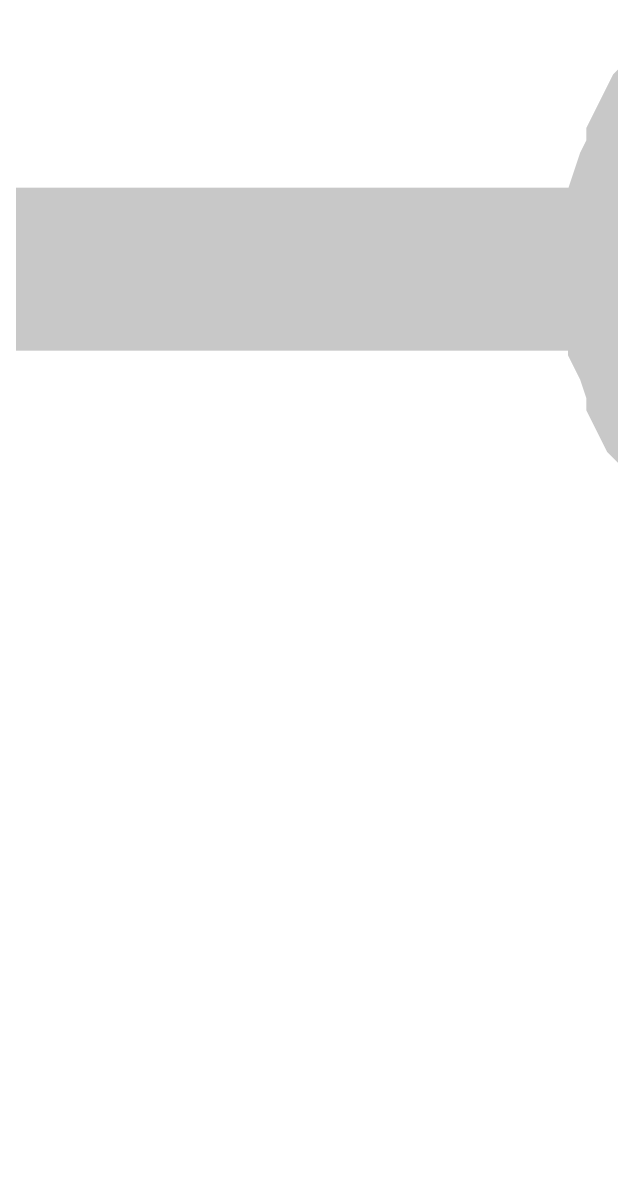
# Model space of a CAD drawing. Header units: inches. Extents: x 0 to 11.5, y 0 to 7.6.
# Drawn here: x 5.1357 to 5.1783, y 6.4355 to 6.5175 of the extents above; entities that cross this region are included whole.
import ezdxf

# ---------------------------------------------------------------- set-up
doc = ezdxf.new("R2010")
doc.units = ezdxf.units.IN
doc.header["$MEASUREMENT"] = 0
doc.layers.add('Sheet', color=255, linetype='Continuous')

msp = doc.modelspace()

# ---------------------------------------------------------------- linework, layer by layer
at = {"layer": 'Sheet'}
for points in [[(5.180658, 6.499628, 0.0118, 0.0118, 0), (5.180658, 6.500512, 0.0118, 0.0118, 0), (5.180658, 6.501839, 0.0118, 0.0118, 0), (5.1811, 6.502723, 0.0118, 0.0118, 0), (5.1811, 6.503608, 0.0118, 0.0118, 0), (5.1811, 6.504493, 0.0118, 0.0118, 0), (5.181542, 6.505819, 0.0118, 0.0118, 0), (5.181984, 6.506704, 0.0118, 0.0118, 0), (5.182426, 6.507588, 0.0118, 0.0118, 0), (5.182426, 6.508473, 0.0118, 0.0118, 0), (5.182868, 6.509358, 0.0118, 0.0118, 0), (5.18331, 6.510242, 0.0118, 0.0118, 0), (5.184194, 6.511127, 0.0118, 0.0118, 0), (5.184636, 6.511569, 0.0118, 0.0118, 0)], [(5.180658, 6.499628, 0.0118, 0.0118, 0), (5.180658, 6.500512, 0.0118, 0.0118, 0), (5.180658, 6.501839, 0.0118, 0.0118, 0), (5.1811, 6.502723, 0.0118, 0.0118, 0), (5.1811, 6.503608, 0.0118, 0.0118, 0), (5.1811, 6.504493, 0.0118, 0.0118, 0), (5.181542, 6.505819, 0.0118, 0.0118, 0), (5.181984, 6.506704, 0.0118, 0.0118, 0), (5.182426, 6.507588, 0.0118, 0.0118, 0), (5.182426, 6.508473, 0.0118, 0.0118, 0), (5.182868, 6.509358, 0.0118, 0.0118, 0), (5.18331, 6.510242, 0.0118, 0.0118, 0), (5.184194, 6.511127, 0.0118, 0.0118, 0), (5.184636, 6.511569, 0.0118, 0.0118, 0)], [(5.180658, 6.499628, 0.0118, 0.0118, 0), (5.180658, 6.500512, 0.0118, 0.0118, 0), (5.180658, 6.501839, 0.0118, 0.0118, 0), (5.1811, 6.502723, 0.0118, 0.0118, 0), (5.1811, 6.503608, 0.0118, 0.0118, 0), (5.1811, 6.504493, 0.0118, 0.0118, 0), (5.181542, 6.505819, 0.0118, 0.0118, 0), (5.181984, 6.506704, 0.0118, 0.0118, 0), (5.182426, 6.507588, 0.0118, 0.0118, 0), (5.182426, 6.508473, 0.0118, 0.0118, 0), (5.182868, 6.509358, 0.0118, 0.0118, 0), (5.18331, 6.510242, 0.0118, 0.0118, 0), (5.184194, 6.511127, 0.0118, 0.0118, 0), (5.184636, 6.511569, 0.0118, 0.0118, 0)], [(5.180658, 6.499628, 0.0118, 0.0118, 0), (5.180658, 6.500512, 0.0118, 0.0118, 0), (5.180658, 6.501839, 0.0118, 0.0118, 0), (5.1811, 6.502723, 0.0118, 0.0118, 0), (5.1811, 6.503608, 0.0118, 0.0118, 0), (5.1811, 6.504493, 0.0118, 0.0118, 0), (5.181542, 6.505819, 0.0118, 0.0118, 0), (5.181984, 6.506704, 0.0118, 0.0118, 0), (5.182426, 6.507588, 0.0118, 0.0118, 0), (5.182426, 6.508473, 0.0118, 0.0118, 0), (5.182868, 6.509358, 0.0118, 0.0118, 0), (5.18331, 6.510242, 0.0118, 0.0118, 0), (5.184194, 6.511127, 0.0118, 0.0118, 0), (5.184636, 6.511569, 0.0118, 0.0118, 0)], [(4.400907, 4.399721, 0.0118, 0.0118, 0), (4.301007, 4.399721, 0.0118, 0.0118, 0), (4.301007, 6.499628, 0.0118, 0.0118, 0), (5.20055, 6.499628, 0.0118, 0.0118, 0), (5.50025, 6.499628, 0.0118, 0.0118, 0)], [(5.184636, 6.487686, 0.0118, 0.0118, 0), (5.184194, 6.488571, 0.0118, 0.0118, 0), (5.18331, 6.489455, 0.0118, 0.0118, 0), (5.182868, 6.489898, 0.0118, 0.0118, 0), (5.182426, 6.490782, 0.0118, 0.0118, 0), (5.182426, 6.491667, 0.0118, 0.0118, 0), (5.181984, 6.492551, 0.0118, 0.0118, 0), (5.181542, 6.493878, 0.0118, 0.0118, 0), (5.1811, 6.494763, 0.0118, 0.0118, 0), (5.1811, 6.495647, 0.0118, 0.0118, 0), (5.1811, 6.496532, 0.0118, 0.0118, 0), (5.180658, 6.497416, 0.0118, 0.0118, 0), (5.180658, 6.498743, 0.0118, 0.0118, 0), (5.180658, 6.499628, 0.0118, 0.0118, 0)], [(5.180658, 6.499628, 0.0118, 0.0118, 0), (5.180658, 6.499628, 0.0118, 0.0118, 0)], [(5.184636, 6.487686, 0.0118, 0.0118, 0), (5.184194, 6.488571, 0.0118, 0.0118, 0), (5.18331, 6.489455, 0.0118, 0.0118, 0), (5.182868, 6.489898, 0.0118, 0.0118, 0), (5.182426, 6.490782, 0.0118, 0.0118, 0), (5.182426, 6.491667, 0.0118, 0.0118, 0), (5.181984, 6.492551, 0.0118, 0.0118, 0), (5.181542, 6.493878, 0.0118, 0.0118, 0), (5.1811, 6.494763, 0.0118, 0.0118, 0), (5.1811, 6.495647, 0.0118, 0.0118, 0), (5.1811, 6.496532, 0.0118, 0.0118, 0), (5.180658, 6.497416, 0.0118, 0.0118, 0), (5.180658, 6.498743, 0.0118, 0.0118, 0), (5.180658, 6.499628, 0.0118, 0.0118, 0)], [(5.180658, 6.499628, 0.0118, 0.0118, 0), (5.180658, 6.499628, 0.0118, 0.0118, 0)], [(5.184636, 6.487686, 0.0118, 0.0118, 0), (5.184194, 6.488571, 0.0118, 0.0118, 0), (5.18331, 6.489455, 0.0118, 0.0118, 0), (5.182868, 6.489898, 0.0118, 0.0118, 0), (5.182426, 6.490782, 0.0118, 0.0118, 0), (5.182426, 6.491667, 0.0118, 0.0118, 0), (5.181984, 6.492551, 0.0118, 0.0118, 0), (5.181542, 6.493878, 0.0118, 0.0118, 0), (5.1811, 6.494763, 0.0118, 0.0118, 0), (5.1811, 6.495647, 0.0118, 0.0118, 0), (5.1811, 6.496532, 0.0118, 0.0118, 0), (5.180658, 6.497416, 0.0118, 0.0118, 0), (5.180658, 6.498743, 0.0118, 0.0118, 0), (5.180658, 6.499628, 0.0118, 0.0118, 0)], [(5.180658, 6.499628, 0.0118, 0.0118, 0), (5.180658, 6.499628, 0.0118, 0.0118, 0)], [(5.184636, 6.487686, 0.0118, 0.0118, 0), (5.184194, 6.488571, 0.0118, 0.0118, 0), (5.18331, 6.489455, 0.0118, 0.0118, 0), (5.182868, 6.489898, 0.0118, 0.0118, 0), (5.182426, 6.490782, 0.0118, 0.0118, 0), (5.182426, 6.491667, 0.0118, 0.0118, 0), (5.181984, 6.492551, 0.0118, 0.0118, 0), (5.181542, 6.493878, 0.0118, 0.0118, 0), (5.1811, 6.494763, 0.0118, 0.0118, 0), (5.1811, 6.495647, 0.0118, 0.0118, 0), (5.1811, 6.496532, 0.0118, 0.0118, 0), (5.180658, 6.497416, 0.0118, 0.0118, 0), (5.180658, 6.498743, 0.0118, 0.0118, 0), (5.180658, 6.499628, 0.0118, 0.0118, 0)], [(5.180658, 6.499628, 0.0118, 0.0118, 0), (5.180658, 6.499628, 0.0118, 0.0118, 0)]]:
    msp.add_lwpolyline(points, format="xyseb", dxfattribs=at)

doc.saveas('drawing.dxf')
